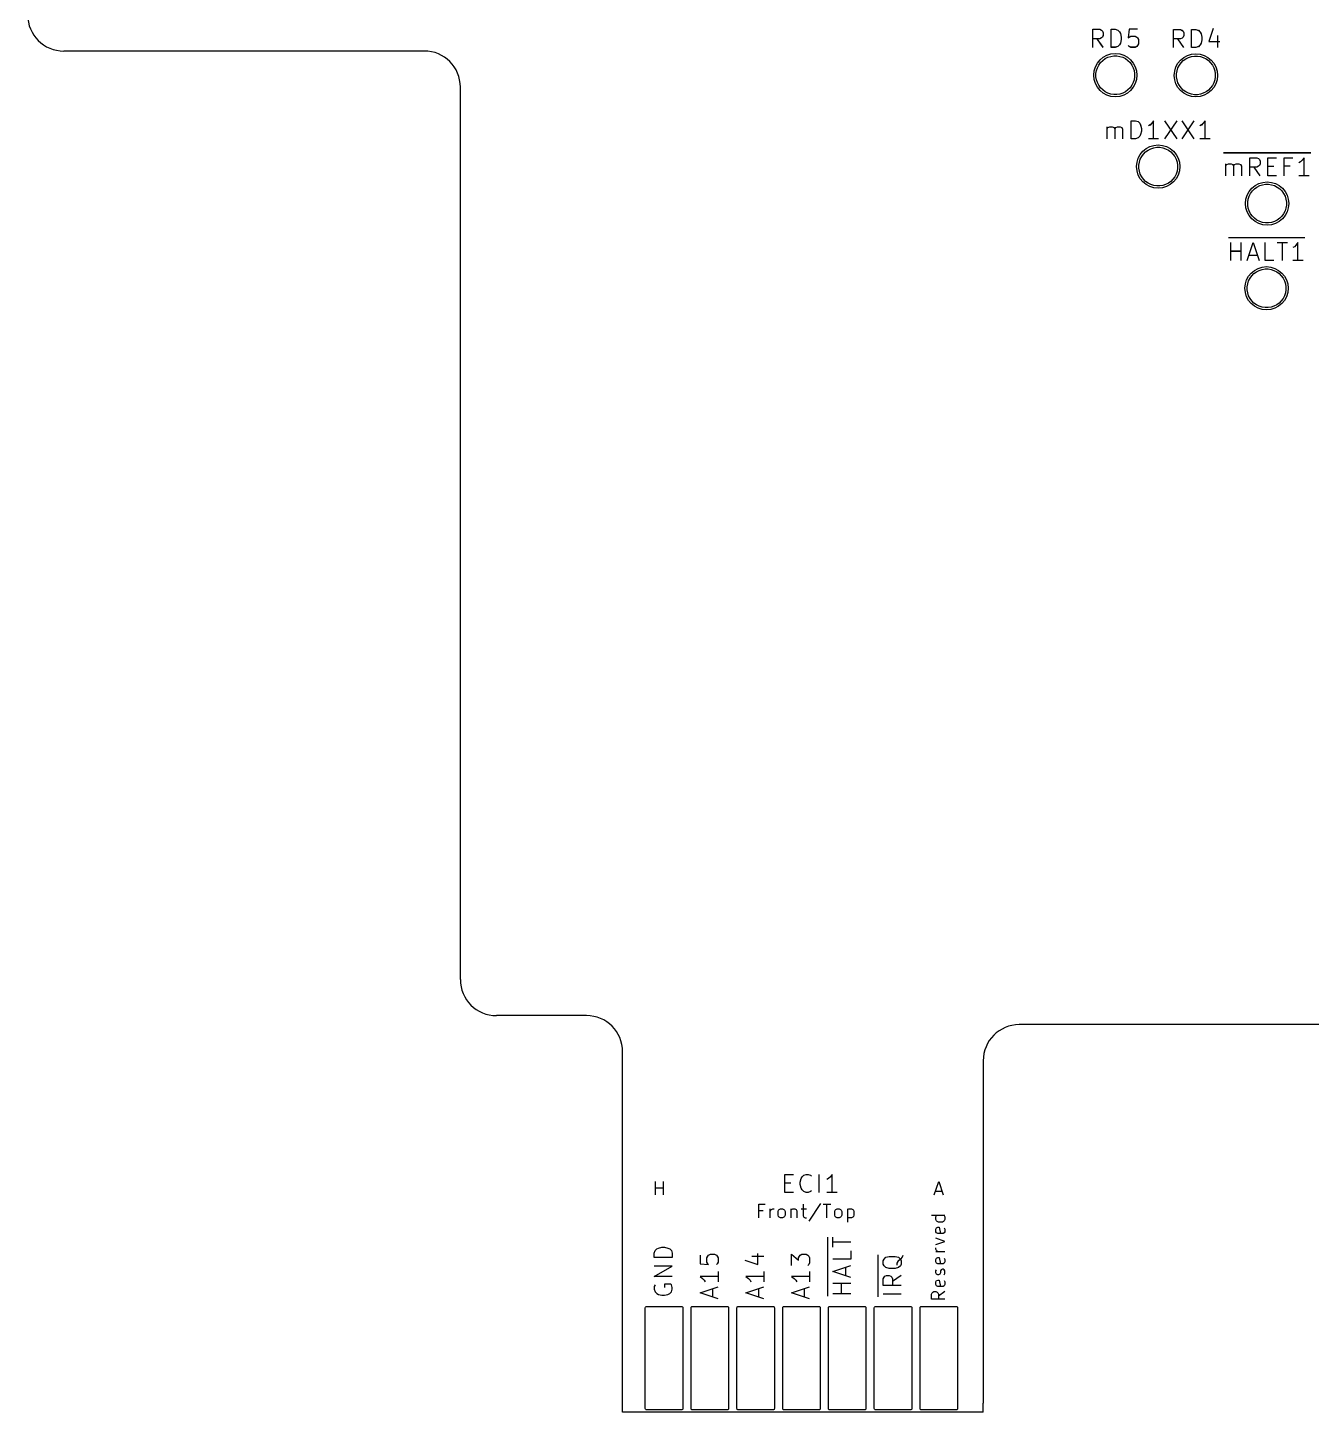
# Model space of a CAD drawing. Header units: millimetres. Extents: x 132 to 276, y -210 to -42.
# Drawn here: x 132.5 to 203.7, y -210 to -133.2 of the extents above; entities that cross this region are included whole.
import ezdxf

# ---------------------------------------------------------------- set-up
doc = ezdxf.new("R2010")
doc.units = ezdxf.units.MM
for name, color, linetype in [('BLACK', 7, 'CONTINUOUS'), ('GRAY3', 9, 'CONTINUOUS'), ('LYELLOW', 51, 'CONTINUOUS'), ('WHITE', 7, 'CONTINUOUS')]:
    doc.layers.add(name, color=color, linetype=linetype)

msp = doc.modelspace()

# ---------------------------------------------------------------- linework, layer by layer
at = {"layer": 'BLACK', "linetype": 'CONTINUOUS'}
for p, q in [((191.913412, -135.278314), (192.012564, -135.141843)), ((192.012564, -135.141843), (192.131843, -135.022564)), ((192.131843, -135.022564), (192.268314, -134.923412)), ((192.268314, -134.923412), (192.418615, -134.84683)), ((192.418615, -134.84683), (192.579046, -134.794702)), ((192.579046, -134.794702), (192.745656, -134.768314)), ((192.745656, -134.768314), (192.914344, -134.768314)), ((192.914344, -134.768314), (193.080954, -134.794702)), ((193.080954, -134.794702), (193.241385, -134.84683)), ((193.241385, -134.84683), (193.391686, -134.923412)), ((193.391686, -134.923412), (193.528157, -135.022564)), ((193.528157, -135.022564), (193.647436, -135.141843)), ((193.647436, -135.141843), (193.746588, -135.278314)), ((196.383412, -135.288314), (196.482564, -135.151843)), ((196.482564, -135.151843), (196.601843, -135.032564)), ((196.601843, -135.032564), (196.738314, -134.933412)), ((196.738314, -134.933412), (196.888615, -134.85683)), ((196.888615, -134.85683), (197.049046, -134.804702)), ((197.049046, -134.804702), (197.215656, -134.778314)), ((197.215656, -134.778314), (197.384344, -134.778314)), ((197.384344, -134.778314), (197.550954, -134.804702)), ((197.550954, -134.804702), (197.711385, -134.85683)), ((197.711385, -134.85683), (197.861686, -134.933412)), ((197.861686, -134.933412), (197.998157, -135.032564)), ((197.998157, -135.032564), (198.117436, -135.151843)), ((198.117436, -135.151843), (198.216588, -135.288314)), ((191.758314, -135.755656), (191.784702, -135.589046)), ((191.758314, -135.924344), (191.758314, -135.755656)), ((191.784702, -136.090954), (191.758314, -135.924344)), ((191.784702, -135.589046), (191.83683, -135.428615)), ((191.83683, -135.428615), (191.913412, -135.278314)), ((193.746588, -135.278314), (193.82317, -135.428615)), ((193.82317, -135.428615), (193.875298, -135.589046)), ((193.875298, -135.589046), (193.901686, -135.755656)), ((193.901686, -135.924344), (193.875298, -136.090954)), ((193.901686, -135.755656), (193.901686, -135.924344)), ((196.228314, -135.765656), (196.254702, -135.599046)), ((196.228314, -135.934344), (196.228314, -135.765656)), ((196.254702, -135.599046), (196.30683, -135.438615)), ((196.30683, -135.438615), (196.383412, -135.288314)), ((198.216588, -135.288314), (198.29317, -135.438615)), ((198.29317, -135.438615), (198.345298, -135.599046)), ((198.345298, -135.599046), (198.371686, -135.765656)), ((198.371686, -135.765656), (198.371686, -135.934344)), ((191.83683, -136.251385), (191.784702, -136.090954)), ((191.913412, -136.401686), (191.83683, -136.251385)), ((192.012564, -136.538157), (191.913412, -136.401686)), ((192.131843, -136.657436), (192.012564, -136.538157)), ((192.268314, -136.756588), (192.131843, -136.657436)), ((193.528157, -136.657436), (193.391686, -136.756588)), ((193.647436, -136.538157), (193.528157, -136.657436)), ((193.746588, -136.401686), (193.647436, -136.538157)), ((193.82317, -136.251385), (193.746588, -136.401686)), ((193.875298, -136.090954), (193.82317, -136.251385)), ((196.254702, -136.100954), (196.228314, -135.934344)), ((196.30683, -136.261385), (196.254702, -136.100954)), ((196.383412, -136.411686), (196.30683, -136.261385)), ((196.482564, -136.548157), (196.383412, -136.411686)), ((196.601843, -136.667436), (196.482564, -136.548157)), ((196.738314, -136.766588), (196.601843, -136.667436)), ((197.998157, -136.667436), (197.861686, -136.766588)), ((198.117436, -136.548157), (197.998157, -136.667436)), ((198.216588, -136.411686), (198.117436, -136.548157)), ((198.29317, -136.261385), (198.216588, -136.411686)), ((198.345298, -136.100954), (198.29317, -136.261385)), ((198.371686, -135.934344), (198.345298, -136.100954)), ((192.418615, -136.83317), (192.268314, -136.756588)), ((192.579046, -136.885298), (192.418615, -136.83317)), ((192.745656, -136.911686), (192.579046, -136.885298)), ((192.914344, -136.911686), (192.745656, -136.911686)), ((193.080954, -136.885298), (192.914344, -136.911686)), ((193.241385, -136.83317), (193.080954, -136.885298)), ((193.391686, -136.756588), (193.241385, -136.83317)), ((196.888615, -136.84317), (196.738314, -136.766588)), ((197.049046, -136.895298), (196.888615, -136.84317)), ((197.215656, -136.921686), (197.049046, -136.895298)), ((197.384344, -136.921686), (197.215656, -136.921686)), ((197.550954, -136.895298), (197.384344, -136.921686)), ((197.711385, -136.84317), (197.550954, -136.895298)), ((197.861686, -136.766588), (197.711385, -136.84317)), ((194.164702, -140.659046), (194.21683, -140.498615)), ((194.21683, -140.498615), (194.293412, -140.348314)), ((194.293412, -140.348314), (194.392564, -140.211843)), ((194.392564, -140.211843), (194.511843, -140.092564)), ((194.511843, -140.092564), (194.648314, -139.993412)), ((194.648314, -139.993412), (194.798615, -139.91683)), ((194.798615, -139.91683), (194.959046, -139.864702)), ((194.959046, -139.864702), (195.125656, -139.838314)), ((195.125656, -139.838314), (195.294344, -139.838314)), ((195.294344, -139.838314), (195.460954, -139.864702)), ((195.460954, -139.864702), (195.621385, -139.91683)), ((195.621385, -139.91683), (195.771686, -139.993412)), ((195.771686, -139.993412), (195.908157, -140.092564)), ((195.908157, -140.092564), (196.027436, -140.211843)), ((196.027436, -140.211843), (196.126588, -140.348314)), ((196.126588, -140.348314), (196.20317, -140.498615)), ((196.20317, -140.498615), (196.255298, -140.659046)), ((194.138314, -140.825656), (194.164702, -140.659046)), ((194.138314, -140.994344), (194.138314, -140.825656)), ((194.164702, -141.160954), (194.138314, -140.994344)), ((194.21683, -141.321385), (194.164702, -141.160954)), ((196.255298, -141.160954), (196.20317, -141.321385)), ((196.255298, -140.659046), (196.281686, -140.825656)), ((196.281686, -140.994344), (196.255298, -141.160954)), ((196.281686, -140.825656), (196.281686, -140.994344)), ((194.293412, -141.471686), (194.21683, -141.321385)), ((194.392564, -141.608157), (194.293412, -141.471686)), ((194.511843, -141.727436), (194.392564, -141.608157)), ((194.648314, -141.826588), (194.511843, -141.727436)), ((194.798615, -141.90317), (194.648314, -141.826588)), ((194.959046, -141.955298), (194.798615, -141.90317)), ((195.125656, -141.981686), (194.959046, -141.955298)), ((195.294344, -141.981686), (195.125656, -141.981686)), ((195.460954, -141.955298), (195.294344, -141.981686)), ((195.621385, -141.90317), (195.460954, -141.955298)), ((195.771686, -141.826588), (195.621385, -141.90317)), ((195.908157, -141.727436), (195.771686, -141.826588)), ((196.027436, -141.608157), (195.908157, -141.727436)), ((196.126588, -141.471686), (196.027436, -141.608157)), ((196.20317, -141.321385), (196.126588, -141.471686)), ((200.551843, -142.142564), (200.688314, -142.043412)), ((200.688314, -142.043412), (200.838615, -141.96683)), ((200.838615, -141.96683), (200.999046, -141.914702)), ((200.999046, -141.914702), (201.165656, -141.888314)), ((201.165656, -141.888314), (201.334344, -141.888314)), ((201.334344, -141.888314), (201.500954, -141.914702)), ((201.500954, -141.914702), (201.661385, -141.96683)), ((201.661385, -141.96683), (201.811686, -142.043412)), ((201.811686, -142.043412), (201.948157, -142.142564)), ((200.178314, -142.875656), (200.204702, -142.709046)), ((200.204702, -142.709046), (200.25683, -142.548615)), ((200.25683, -142.548615), (200.333412, -142.398314)), ((200.333412, -142.398314), (200.432564, -142.261843)), ((200.432564, -142.261843), (200.551843, -142.142564)), ((201.948157, -142.142564), (202.067436, -142.261843)), ((202.067436, -142.261843), (202.166588, -142.398314)), ((202.166588, -142.398314), (202.24317, -142.548615)), ((202.24317, -142.548615), (202.295298, -142.709046)), ((202.295298, -142.709046), (202.321686, -142.875656)), ((200.178314, -143.044344), (200.178314, -142.875656)), ((200.204702, -143.210954), (200.178314, -143.044344)), ((200.25683, -143.371385), (200.204702, -143.210954)), ((200.333412, -143.521686), (200.25683, -143.371385)), ((200.432564, -143.658157), (200.333412, -143.521686)), ((202.166588, -143.521686), (202.067436, -143.658157)), ((202.24317, -143.371385), (202.166588, -143.521686)), ((202.295298, -143.210954), (202.24317, -143.371385)), ((202.321686, -143.044344), (202.295298, -143.210954)), ((202.321686, -142.875656), (202.321686, -143.044344)), ((200.551843, -143.777436), (200.432564, -143.658157)), ((200.688314, -143.876588), (200.551843, -143.777436)), ((200.838615, -143.95317), (200.688314, -143.876588)), ((200.999046, -144.005298), (200.838615, -143.95317)), ((201.165656, -144.031686), (200.999046, -144.005298)), ((201.334344, -144.031686), (201.165656, -144.031686)), ((201.500954, -144.005298), (201.334344, -144.031686)), ((201.661385, -143.95317), (201.500954, -144.005298)), ((201.811686, -143.876588), (201.661385, -143.95317)), ((201.948157, -143.777436), (201.811686, -143.876588)), ((202.067436, -143.658157), (201.948157, -143.777436)), ((200.658314, -146.743412), (200.808615, -146.66683)), ((200.808615, -146.66683), (200.969046, -146.614702)), ((200.969046, -146.614702), (201.135656, -146.588314)), ((201.135656, -146.588314), (201.304344, -146.588314)), ((201.304344, -146.588314), (201.470954, -146.614702)), ((201.470954, -146.614702), (201.631385, -146.66683)), ((201.631385, -146.66683), (201.781686, -146.743412)), ((200.148314, -147.575656), (200.174702, -147.409046)), ((200.174702, -147.409046), (200.22683, -147.248615)), ((200.22683, -147.248615), (200.303412, -147.098314)), ((200.303412, -147.098314), (200.402564, -146.961843)), ((200.402564, -146.961843), (200.521843, -146.842564)), ((200.521843, -146.842564), (200.658314, -146.743412)), ((201.781686, -146.743412), (201.918157, -146.842564)), ((201.918157, -146.842564), (202.037436, -146.961843)), ((202.037436, -146.961843), (202.136588, -147.098314)), ((202.136588, -147.098314), (202.21317, -147.248615)), ((202.21317, -147.248615), (202.265298, -147.409046)), ((202.265298, -147.409046), (202.291686, -147.575656)), ((200.148314, -147.744344), (200.148314, -147.575656)), ((200.174702, -147.910954), (200.148314, -147.744344)), ((200.22683, -148.071385), (200.174702, -147.910954)), ((200.303412, -148.221686), (200.22683, -148.071385)), ((202.21317, -148.071385), (202.136588, -148.221686)), ((202.265298, -147.910954), (202.21317, -148.071385)), ((202.291686, -147.744344), (202.265298, -147.910954)), ((202.291686, -147.575656), (202.291686, -147.744344)), ((200.402564, -148.358157), (200.303412, -148.221686)), ((200.521843, -148.477436), (200.402564, -148.358157)), ((200.658314, -148.576588), (200.521843, -148.477436)), ((200.808615, -148.65317), (200.658314, -148.576588)), ((200.969046, -148.705298), (200.808615, -148.65317)), ((201.135656, -148.731686), (200.969046, -148.705298)), ((201.304344, -148.731686), (201.135656, -148.731686)), ((201.470954, -148.705298), (201.304344, -148.731686)), ((201.631385, -148.65317), (201.470954, -148.705298)), ((201.781686, -148.576588), (201.631385, -148.65317)), ((201.918157, -148.477436), (201.781686, -148.576588)), ((202.037436, -148.358157), (201.918157, -148.477436)), ((202.136588, -148.221686), (202.037436, -148.358157)), ((166.7598, -204.206), (166.765509, -204.177299)), ((166.7598, -209.794), (166.7598, -204.206)), ((166.765509, -204.177299), (166.781767, -204.152967)), ((166.781767, -204.152967), (166.806099, -204.136709)), ((166.806099, -204.136709), (166.8348, -204.131)), ((166.8348, -204.131), (168.7652, -204.131)), ((168.7652, -204.131), (168.793901, -204.136709)), ((168.793901, -204.136709), (168.818233, -204.152967)), ((168.818233, -204.152967), (168.834491, -204.177299)), ((168.834491, -204.177299), (168.8402, -204.206)), ((168.8402, -204.206), (168.8402, -209.794)), ((169.2998, -204.206), (169.305509, -204.177299)), ((169.2998, -209.794), (169.2998, -204.206)), ((169.305509, -204.177299), (169.321767, -204.152967)), ((169.321767, -204.152967), (169.346099, -204.136709)), ((169.346099, -204.136709), (169.3748, -204.131)), ((169.3748, -204.131), (171.3052, -204.131)), ((171.3052, -204.131), (171.333901, -204.136709)), ((171.333901, -204.136709), (171.358233, -204.152967)), ((171.358233, -204.152967), (171.374491, -204.177299)), ((171.374491, -204.177299), (171.3802, -204.206)), ((171.3802, -204.206), (171.3802, -209.794)), ((171.8398, -204.206), (171.845509, -204.177299)), ((171.8398, -209.794), (171.8398, -204.206)), ((171.845509, -204.177299), (171.861767, -204.152967)), ((171.861767, -204.152967), (171.886099, -204.136709)), ((171.886099, -204.136709), (171.9148, -204.131)), ((171.9148, -204.131), (173.8452, -204.131)), ((173.8452, -204.131), (173.873901, -204.136709)), ((173.873901, -204.136709), (173.898233, -204.152967)), ((173.898233, -204.152967), (173.914491, -204.177299)), ((173.914491, -204.177299), (173.9202, -204.206)), ((173.9202, -204.206), (173.9202, -209.794)), ((174.3798, -204.206), (174.385509, -204.177299)), ((174.3798, -209.794), (174.3798, -204.206)), ((174.385509, -204.177299), (174.401767, -204.152967)), ((174.401767, -204.152967), (174.426099, -204.136709)), ((174.426099, -204.136709), (174.4548, -204.131)), ((174.4548, -204.131), (176.3852, -204.131)), ((176.3852, -204.131), (176.413901, -204.136709)), ((176.413901, -204.136709), (176.438233, -204.152967)), ((176.438233, -204.152967), (176.454491, -204.177299)), ((176.454491, -204.177299), (176.4602, -204.206)), ((176.4602, -204.206), (176.4602, -209.794)), ((176.9198, -204.206), (176.925509, -204.177299)), ((176.9198, -209.794), (176.9198, -204.206)), ((176.925509, -204.177299), (176.941767, -204.152967)), ((176.941767, -204.152967), (176.966099, -204.136709)), ((176.966099, -204.136709), (176.9948, -204.131)), ((176.9948, -204.131), (178.9252, -204.131)), ((178.9252, -204.131), (178.953901, -204.136709)), ((178.953901, -204.136709), (178.978233, -204.152967)), ((178.978233, -204.152967), (178.994491, -204.177299)), ((178.994491, -204.177299), (179.0002, -204.206)), ((179.0002, -204.206), (179.0002, -209.794)), ((179.4598, -204.206), (179.465509, -204.177299)), ((179.4598, -209.794), (179.4598, -204.206)), ((179.465509, -204.177299), (179.481767, -204.152967)), ((179.481767, -204.152967), (179.506099, -204.136709)), ((179.506099, -204.136709), (179.5348, -204.131)), ((179.5348, -204.131), (181.4652, -204.131)), ((181.4652, -204.131), (181.493901, -204.136709)), ((181.493901, -204.136709), (181.518233, -204.152967)), ((181.518233, -204.152967), (181.534491, -204.177299)), ((181.534491, -204.177299), (181.5402, -204.206)), ((181.5402, -204.206), (181.5402, -209.794)), ((181.9998, -204.206), (182.005509, -204.177299)), ((181.9998, -209.794), (181.9998, -204.206)), ((182.005509, -204.177299), (182.021767, -204.152967)), ((182.021767, -204.152967), (182.046099, -204.136709)), ((182.046099, -204.136709), (182.0748, -204.131)), ((182.0748, -204.131), (184.0052, -204.131)), ((184.0052, -204.131), (184.033901, -204.136709)), ((184.033901, -204.136709), (184.058233, -204.152967)), ((184.058233, -204.152967), (184.074491, -204.177299)), ((184.074491, -204.177299), (184.0802, -204.206)), ((184.0802, -204.206), (184.0802, -209.794)), ((166.765509, -209.822701), (166.7598, -209.794)), ((166.781767, -209.847033), (166.765509, -209.822701)), ((166.806099, -209.863291), (166.781767, -209.847033)), ((166.8348, -209.869), (166.806099, -209.863291)), ((168.7652, -209.869), (166.8348, -209.869)), ((168.793901, -209.863291), (168.7652, -209.869)), ((168.818233, -209.847033), (168.793901, -209.863291)), ((168.834491, -209.822701), (168.818233, -209.847033)), ((168.8402, -209.794), (168.834491, -209.822701)), ((169.305509, -209.822701), (169.2998, -209.794)), ((169.321767, -209.847033), (169.305509, -209.822701)), ((169.346099, -209.863291), (169.321767, -209.847033)), ((169.3748, -209.869), (169.346099, -209.863291)), ((171.3052, -209.869), (169.3748, -209.869)), ((171.333901, -209.863291), (171.3052, -209.869)), ((171.358233, -209.847033), (171.333901, -209.863291)), ((171.374491, -209.822701), (171.358233, -209.847033)), ((171.3802, -209.794), (171.374491, -209.822701)), ((171.845509, -209.822701), (171.8398, -209.794)), ((171.861767, -209.847033), (171.845509, -209.822701)), ((171.886099, -209.863291), (171.861767, -209.847033)), ((171.9148, -209.869), (171.886099, -209.863291)), ((173.8452, -209.869), (171.9148, -209.869)), ((173.873901, -209.863291), (173.8452, -209.869)), ((173.898233, -209.847033), (173.873901, -209.863291)), ((173.914491, -209.822701), (173.898233, -209.847033)), ((173.9202, -209.794), (173.914491, -209.822701)), ((174.385509, -209.822701), (174.3798, -209.794)), ((174.401767, -209.847033), (174.385509, -209.822701)), ((174.426099, -209.863291), (174.401767, -209.847033)), ((174.4548, -209.869), (174.426099, -209.863291)), ((176.3852, -209.869), (174.4548, -209.869)), ((176.413901, -209.863291), (176.3852, -209.869)), ((176.438233, -209.847033), (176.413901, -209.863291)), ((176.454491, -209.822701), (176.438233, -209.847033)), ((176.4602, -209.794), (176.454491, -209.822701)), ((176.925509, -209.822701), (176.9198, -209.794)), ((176.941767, -209.847033), (176.925509, -209.822701)), ((176.966099, -209.863291), (176.941767, -209.847033)), ((176.9948, -209.869), (176.966099, -209.863291)), ((178.9252, -209.869), (176.9948, -209.869)), ((178.953901, -209.863291), (178.9252, -209.869)), ((178.978233, -209.847033), (178.953901, -209.863291)), ((178.994491, -209.822701), (178.978233, -209.847033)), ((179.0002, -209.794), (178.994491, -209.822701)), ((179.465509, -209.822701), (179.4598, -209.794)), ((179.481767, -209.847033), (179.465509, -209.822701)), ((179.506099, -209.863291), (179.481767, -209.847033)), ((179.5348, -209.869), (179.506099, -209.863291)), ((181.4652, -209.869), (179.5348, -209.869)), ((181.493901, -209.863291), (181.4652, -209.869)), ((181.518233, -209.847033), (181.493901, -209.863291)), ((181.534491, -209.822701), (181.518233, -209.847033)), ((181.5402, -209.794), (181.534491, -209.822701)), ((182.005509, -209.822701), (181.9998, -209.794)), ((182.021767, -209.847033), (182.005509, -209.822701)), ((182.046099, -209.863291), (182.021767, -209.847033)), ((182.0748, -209.869), (182.046099, -209.863291)), ((184.0052, -209.869), (182.0748, -209.869)), ((184.033901, -209.863291), (184.0052, -209.869)), ((184.058233, -209.847033), (184.033901, -209.863291)), ((184.074491, -209.822701), (184.058233, -209.847033)), ((184.0802, -209.794), (184.074491, -209.822701))]:
    msp.add_line(p, q, dxfattribs=at)
at = {"layer": 'GRAY3', "linetype": 'CONTINUOUS'}
for p, q in [((191.591905, -134.294819), (191.591905, -133.294819)), ((191.591905, -133.294819), (191.972857, -133.294819)), ((191.972857, -133.294819), (192.068095, -133.342438)), ((192.068095, -133.342438), (192.115714, -133.390057)), ((192.115714, -133.390057), (192.163333, -133.485295)), ((192.163333, -133.485295), (192.163333, -133.628152)), ((192.591905, -134.294819), (192.591905, -133.294819)), ((192.591905, -133.294819), (192.83, -133.294819)), ((192.83, -133.294819), (192.972857, -133.342438)), ((192.972857, -133.342438), (193.068095, -133.437676)), ((193.068095, -133.437676), (193.115714, -133.532914)), ((193.115714, -133.532914), (193.163333, -133.72339)), ((193.591905, -133.294819), (193.544286, -133.771009)), ((194.068095, -133.294819), (193.591905, -133.294819)), ((196.061905, -134.304819), (196.061905, -133.304819)), ((196.061905, -133.304819), (196.442857, -133.304819)), ((196.442857, -133.304819), (196.538095, -133.352438)), ((196.538095, -133.352438), (196.585714, -133.400057)), ((196.585714, -133.400057), (196.633333, -133.495295)), ((196.633333, -133.495295), (196.633333, -133.638152)), ((197.061905, -134.304819), (197.061905, -133.304819)), ((197.061905, -133.304819), (197.3, -133.304819)), ((197.3, -133.304819), (197.442857, -133.352438)), ((197.442857, -133.352438), (197.538095, -133.447676)), ((197.538095, -133.447676), (197.585714, -133.542914)), ((197.585714, -133.542914), (197.633333, -133.73339)), ((198.252381, -133.2572), (198.014286, -133.971485)), ((191.972857, -133.818628), (191.591905, -133.818628)), ((192.163333, -134.294819), (191.83, -133.818628)), ((192.068095, -133.771009), (191.972857, -133.818628)), ((192.115714, -133.72339), (192.068095, -133.771009)), ((192.163333, -133.628152), (192.115714, -133.72339)), ((192.83, -134.294819), (192.591905, -134.294819)), ((192.972857, -134.2472), (192.83, -134.294819)), ((193.068095, -134.151961), (192.972857, -134.2472)), ((193.115714, -134.056723), (193.068095, -134.151961)), ((193.163333, -133.866247), (193.115714, -134.056723)), ((193.163333, -133.72339), (193.163333, -133.866247)), ((193.544286, -133.771009), (193.591905, -133.72339)), ((193.591905, -134.2472), (193.544286, -134.19958)), ((193.591905, -133.72339), (193.687143, -133.675771)), ((193.687143, -134.294819), (193.591905, -134.2472)), ((193.687143, -133.675771), (193.925238, -133.675771)), ((193.925238, -134.294819), (193.687143, -134.294819)), ((193.925238, -133.675771), (194.020476, -133.72339)), ((194.020476, -134.2472), (193.925238, -134.294819)), ((194.020476, -133.72339), (194.068095, -133.771009)), ((194.068095, -134.19958), (194.020476, -134.2472)), ((194.068095, -133.771009), (194.115714, -133.866247)), ((194.115714, -134.104342), (194.068095, -134.19958)), ((194.115714, -133.866247), (194.115714, -134.104342)), ((196.442857, -133.828628), (196.061905, -133.828628)), ((196.633333, -134.304819), (196.3, -133.828628)), ((196.538095, -133.781009), (196.442857, -133.828628)), ((196.585714, -133.73339), (196.538095, -133.781009)), ((196.633333, -133.638152), (196.585714, -133.73339)), ((197.3, -134.304819), (197.061905, -134.304819)), ((197.442857, -134.2572), (197.3, -134.304819)), ((197.538095, -134.161961), (197.442857, -134.2572)), ((197.585714, -134.066723), (197.538095, -134.161961)), ((197.633333, -133.876247), (197.585714, -134.066723)), ((197.633333, -133.73339), (197.633333, -133.876247)), ((198.014286, -133.971485), (198.633333, -133.971485)), ((198.490476, -133.638152), (198.490476, -134.304819)), ((192.376667, -139.364819), (192.376667, -138.698152)), ((192.376667, -138.79339), (192.424286, -138.745771)), ((192.424286, -138.745771), (192.519524, -138.698152)), ((192.519524, -138.698152), (192.662381, -138.698152)), ((192.662381, -138.698152), (192.757619, -138.745771)), ((192.757619, -138.745771), (192.805238, -138.841009)), ((192.805238, -138.841009), (192.852857, -138.745771)), ((192.805238, -138.841009), (192.805238, -139.364819)), ((192.852857, -138.745771), (192.948095, -138.698152)), ((192.948095, -138.698152), (193.090952, -138.698152)), ((193.090952, -138.698152), (193.186191, -138.745771)), ((193.186191, -138.745771), (193.23381, -138.841009)), ((193.23381, -138.841009), (193.23381, -139.364819)), ((193.71, -139.364819), (193.71, -138.364819)), ((193.71, -138.364819), (193.948095, -138.364819)), ((193.948095, -138.364819), (194.090952, -138.412438)), ((194.090952, -138.412438), (194.18619, -138.507676)), ((194.18619, -138.507676), (194.233809, -138.602914)), ((194.233809, -138.602914), (194.281428, -138.79339)), ((194.281428, -138.936247), (194.233809, -139.126723)), ((194.281428, -138.79339), (194.281428, -138.936247)), ((194.757619, -138.602914), (194.662381, -138.650533)), ((194.852857, -138.507676), (194.757619, -138.602914)), ((194.948095, -138.364819), (194.852857, -138.507676)), ((194.948095, -139.364819), (194.948095, -138.364819)), ((195.567143, -138.364819), (196.233809, -139.364819)), ((196.233809, -138.364819), (195.567143, -139.364819)), ((196.519524, -138.364819), (197.18619, -139.364819)), ((197.18619, -138.364819), (196.519524, -139.364819)), ((197.614762, -138.602914), (197.519524, -138.650533)), ((197.71, -138.507676), (197.614762, -138.602914)), ((197.805238, -138.364819), (197.71, -138.507676)), ((197.805238, -139.364819), (197.805238, -138.364819)), ((193.948095, -139.364819), (193.71, -139.364819)), ((194.090952, -139.3172), (193.948095, -139.364819)), ((194.18619, -139.221961), (194.090952, -139.3172)), ((194.233809, -139.126723), (194.18619, -139.221961)), ((195.233809, -139.364819), (194.662381, -139.364819)), ((198.090952, -139.364819), (197.519524, -139.364819)), ((198.826191, -140.1372), (203.67381, -140.1372)), ((200.297619, -141.414819), (200.297619, -140.414819)), ((200.297619, -140.414819), (200.678571, -140.414819)), ((200.678571, -140.414819), (200.773809, -140.462438)), ((200.773809, -140.462438), (200.821428, -140.510057)), ((200.821428, -140.510057), (200.869047, -140.605295)), ((201.297619, -141.414819), (201.297619, -140.414819)), ((201.297619, -140.414819), (201.773809, -140.414819)), ((202.202381, -141.414819), (202.202381, -140.414819)), ((202.202381, -140.414819), (202.678571, -140.414819)), ((203.297619, -140.414819), (203.202381, -140.557676)), ((203.297619, -141.414819), (203.297619, -140.414819)), ((198.964286, -141.414819), (198.964286, -140.748152)), ((198.964286, -140.84339), (199.011905, -140.795771)), ((199.011905, -140.795771), (199.107143, -140.748152)), ((199.107143, -140.748152), (199.25, -140.748152)), ((199.25, -140.748152), (199.345238, -140.795771)), ((199.345238, -140.795771), (199.392857, -140.891009)), ((199.392857, -140.891009), (199.440476, -140.795771)), ((199.392857, -140.891009), (199.392857, -141.414819)), ((199.440476, -140.795771), (199.535714, -140.748152)), ((199.535714, -140.748152), (199.678571, -140.748152)), ((199.678571, -140.748152), (199.77381, -140.795771)), ((199.77381, -140.795771), (199.821429, -140.891009)), ((199.821429, -140.891009), (199.821429, -141.414819)), ((200.678571, -140.938628), (200.297619, -140.938628)), ((200.869047, -141.414819), (200.535714, -140.938628)), ((200.773809, -140.891009), (200.678571, -140.938628)), ((200.821428, -140.84339), (200.773809, -140.891009)), ((200.869047, -140.748152), (200.821428, -140.84339)), ((200.869047, -140.605295), (200.869047, -140.748152)), ((201.297619, -140.891009), (201.630952, -140.891009)), ((202.535714, -140.891009), (202.202381, -140.891009)), ((203.107143, -140.652914), (203.011905, -140.700533)), ((203.202381, -140.557676), (203.107143, -140.652914)), ((201.773809, -141.414819), (201.297619, -141.414819)), ((203.583333, -141.414819), (203.011905, -141.414819)), ((199.105714, -144.8372), (203.334286, -144.8372)), ((199.243809, -146.114819), (199.243809, -145.114819)), ((199.815237, -146.114819), (199.815237, -145.114819)), ((200.148571, -146.114819), (200.481904, -145.114819)), ((200.481904, -145.114819), (200.815237, -146.114819)), ((201.148571, -146.114819), (201.148571, -145.114819)), ((201.815238, -145.114819), (202.386666, -145.114819)), ((202.100952, -146.114819), (202.100952, -145.114819)), ((202.958095, -145.114819), (202.862857, -145.257676)), ((202.958095, -146.114819), (202.958095, -145.114819)), ((199.243809, -145.591009), (199.815237, -145.591009)), ((200.243809, -145.829104), (200.719999, -145.829104)), ((202.767619, -145.352914), (202.672381, -145.400533)), ((202.862857, -145.257676), (202.767619, -145.352914)), ((201.624761, -146.114819), (201.148571, -146.114819)), ((203.243809, -146.114819), (202.672381, -146.114819))]:
    msp.add_line(p, q, dxfattribs=at)
at = {"layer": 'LYELLOW', "linetype": 'CONTINUOUS'}
for p, q in [((191.591905, -134.296819), (191.591905, -133.296819)), ((191.591905, -133.296819), (191.972857, -133.296819)), ((191.972857, -133.296819), (192.068095, -133.344438)), ((192.068095, -133.344438), (192.115714, -133.392057)), ((192.115714, -133.392057), (192.163333, -133.487295)), ((192.163333, -133.487295), (192.163333, -133.630152)), ((192.591905, -134.296819), (192.591905, -133.296819)), ((192.591905, -133.296819), (192.83, -133.296819)), ((192.83, -133.296819), (192.972857, -133.344438)), ((192.972857, -133.344438), (193.068095, -133.439676)), ((193.068095, -133.439676), (193.115714, -133.534914)), ((193.115714, -133.534914), (193.163333, -133.72539)), ((193.591905, -133.296819), (193.544286, -133.773009)), ((194.068095, -133.296819), (193.591905, -133.296819)), ((196.061905, -134.306819), (196.061905, -133.306819)), ((196.061905, -133.306819), (196.442857, -133.306819)), ((196.442857, -133.306819), (196.538095, -133.354438)), ((196.538095, -133.354438), (196.585714, -133.402057)), ((196.585714, -133.402057), (196.633333, -133.497295)), ((196.633333, -133.497295), (196.633333, -133.640152)), ((197.061905, -134.306819), (197.061905, -133.306819)), ((197.061905, -133.306819), (197.3, -133.306819)), ((197.3, -133.306819), (197.442857, -133.354438)), ((197.442857, -133.354438), (197.538095, -133.449676)), ((197.538095, -133.449676), (197.585714, -133.544914)), ((197.585714, -133.544914), (197.633333, -133.73539)), ((198.252381, -133.2592), (198.014286, -133.973485)), ((191.972857, -133.820628), (191.591905, -133.820628)), ((192.163333, -134.296819), (191.83, -133.820628)), ((192.068095, -133.773009), (191.972857, -133.820628)), ((192.115714, -133.72539), (192.068095, -133.773009)), ((192.163333, -133.630152), (192.115714, -133.72539)), ((192.83, -134.296819), (192.591905, -134.296819)), ((192.972857, -134.2492), (192.83, -134.296819)), ((193.068095, -134.153961), (192.972857, -134.2492)), ((193.115714, -134.058723), (193.068095, -134.153961)), ((193.163333, -133.868247), (193.115714, -134.058723)), ((193.163333, -133.72539), (193.163333, -133.868247)), ((193.544286, -133.773009), (193.591905, -133.72539)), ((193.591905, -134.2492), (193.544286, -134.20158)), ((193.591905, -133.72539), (193.687143, -133.677771)), ((193.687143, -134.296819), (193.591905, -134.2492)), ((193.687143, -133.677771), (193.925238, -133.677771)), ((193.925238, -134.296819), (193.687143, -134.296819)), ((193.925238, -133.677771), (194.020476, -133.72539)), ((194.020476, -134.2492), (193.925238, -134.296819)), ((194.020476, -133.72539), (194.068095, -133.773009)), ((194.068095, -134.20158), (194.020476, -134.2492)), ((194.068095, -133.773009), (194.115714, -133.868247)), ((194.115714, -134.106342), (194.068095, -134.20158)), ((194.115714, -133.868247), (194.115714, -134.106342)), ((196.442857, -133.830628), (196.061905, -133.830628)), ((196.633333, -134.306819), (196.3, -133.830628)), ((196.538095, -133.783009), (196.442857, -133.830628)), ((196.585714, -133.73539), (196.538095, -133.783009)), ((196.633333, -133.640152), (196.585714, -133.73539)), ((197.3, -134.306819), (197.061905, -134.306819)), ((197.442857, -134.2592), (197.3, -134.306819)), ((197.538095, -134.163961), (197.442857, -134.2592)), ((197.585714, -134.068723), (197.538095, -134.163961)), ((197.633333, -133.878247), (197.585714, -134.068723)), ((197.633333, -133.73539), (197.633333, -133.878247)), ((198.014286, -133.973485), (198.633333, -133.973485)), ((198.490476, -133.640152), (198.490476, -134.306819)), ((192.376667, -139.366819), (192.376667, -138.700152)), ((192.376667, -138.79539), (192.424286, -138.747771)), ((192.424286, -138.747771), (192.519524, -138.700152)), ((192.519524, -138.700152), (192.662381, -138.700152)), ((192.662381, -138.700152), (192.757619, -138.747771)), ((192.757619, -138.747771), (192.805238, -138.843009)), ((192.805238, -138.843009), (192.852857, -138.747771)), ((192.805238, -138.843009), (192.805238, -139.366819)), ((192.852857, -138.747771), (192.948095, -138.700152)), ((192.948095, -138.700152), (193.090952, -138.700152)), ((193.090952, -138.700152), (193.186191, -138.747771)), ((193.186191, -138.747771), (193.23381, -138.843009)), ((193.23381, -138.843009), (193.23381, -139.366819)), ((193.71, -139.366819), (193.71, -138.366819)), ((193.71, -138.366819), (193.948095, -138.366819)), ((193.948095, -138.366819), (194.090952, -138.414438)), ((194.090952, -138.414438), (194.18619, -138.509676)), ((194.18619, -138.509676), (194.233809, -138.604914)), ((194.233809, -138.604914), (194.281428, -138.79539)), ((194.281428, -138.938247), (194.233809, -139.128723)), ((194.281428, -138.79539), (194.281428, -138.938247)), ((194.757619, -138.604914), (194.662381, -138.652533)), ((194.852857, -138.509676), (194.757619, -138.604914)), ((194.948095, -138.366819), (194.852857, -138.509676)), ((194.948095, -139.366819), (194.948095, -138.366819)), ((195.567143, -138.366819), (196.233809, -139.366819)), ((196.233809, -138.366819), (195.567143, -139.366819)), ((196.519524, -138.366819), (197.18619, -139.366819)), ((197.18619, -138.366819), (196.519524, -139.366819)), ((197.614762, -138.604914), (197.519524, -138.652533)), ((197.71, -138.509676), (197.614762, -138.604914)), ((197.805238, -138.366819), (197.71, -138.509676)), ((197.805238, -139.366819), (197.805238, -138.366819)), ((193.948095, -139.366819), (193.71, -139.366819)), ((194.090952, -139.3192), (193.948095, -139.366819)), ((194.18619, -139.223961), (194.090952, -139.3192)), ((194.233809, -139.128723), (194.18619, -139.223961)), ((195.233809, -139.366819), (194.662381, -139.366819)), ((198.090952, -139.366819), (197.519524, -139.366819)), ((198.826191, -140.1392), (203.67381, -140.1392)), ((200.297619, -141.416819), (200.297619, -140.416819)), ((200.297619, -140.416819), (200.678571, -140.416819)), ((200.678571, -140.416819), (200.773809, -140.464438)), ((200.773809, -140.464438), (200.821428, -140.512057)), ((200.821428, -140.512057), (200.869047, -140.607295)), ((201.297619, -141.416819), (201.297619, -140.416819)), ((201.297619, -140.416819), (201.773809, -140.416819)), ((202.202381, -141.416819), (202.202381, -140.416819)), ((202.202381, -140.416819), (202.678571, -140.416819)), ((203.297619, -140.416819), (203.202381, -140.559676)), ((203.297619, -141.416819), (203.297619, -140.416819)), ((198.964286, -141.416819), (198.964286, -140.750152)), ((198.964286, -140.84539), (199.011905, -140.797771)), ((199.011905, -140.797771), (199.107143, -140.750152)), ((199.107143, -140.750152), (199.25, -140.750152)), ((199.25, -140.750152), (199.345238, -140.797771)), ((199.345238, -140.797771), (199.392857, -140.893009)), ((199.392857, -140.893009), (199.440476, -140.797771)), ((199.392857, -140.893009), (199.392857, -141.416819)), ((199.440476, -140.797771), (199.535714, -140.750152)), ((199.535714, -140.750152), (199.678571, -140.750152)), ((199.678571, -140.750152), (199.77381, -140.797771)), ((199.77381, -140.797771), (199.821429, -140.893009)), ((199.821429, -140.893009), (199.821429, -141.416819)), ((200.678571, -140.940628), (200.297619, -140.940628)), ((200.869047, -141.416819), (200.535714, -140.940628)), ((200.773809, -140.893009), (200.678571, -140.940628)), ((200.821428, -140.84539), (200.773809, -140.893009)), ((200.869047, -140.750152), (200.821428, -140.84539)), ((200.869047, -140.607295), (200.869047, -140.750152)), ((201.297619, -140.893009), (201.630952, -140.893009)), ((202.535714, -140.893009), (202.202381, -140.893009)), ((203.107143, -140.654914), (203.011905, -140.702533)), ((203.202381, -140.559676), (203.107143, -140.654914)), ((201.773809, -141.416819), (201.297619, -141.416819)), ((203.583333, -141.416819), (203.011905, -141.416819)), ((199.105714, -144.8392), (203.334286, -144.8392)), ((199.243809, -146.116819), (199.243809, -145.116819)), ((199.815237, -146.116819), (199.815237, -145.116819)), ((200.148571, -146.116819), (200.481904, -145.116819)), ((200.481904, -145.116819), (200.815237, -146.116819)), ((201.148571, -146.116819), (201.148571, -145.116819)), ((201.815238, -145.116819), (202.386666, -145.116819)), ((202.100952, -146.116819), (202.100952, -145.116819)), ((202.958095, -145.116819), (202.862857, -145.259676)), ((202.958095, -146.116819), (202.958095, -145.116819)), ((199.243809, -145.593009), (199.815237, -145.593009)), ((200.243809, -145.831104), (200.719999, -145.831104)), ((202.767619, -145.354914), (202.672381, -145.402533)), ((202.862857, -145.259676), (202.767619, -145.354914)), ((201.624761, -146.116819), (201.148571, -146.116819)), ((203.243809, -146.116819), (202.672381, -146.116819)), ((167.331714, -197.941164), (167.331714, -197.191164)), ((167.760285, -197.941164), (167.760285, -197.191164)), ((174.499429, -197.802819), (174.499429, -196.802819)), ((174.499429, -196.802819), (174.975619, -196.802819)), ((174.499429, -197.279009), (174.832762, -197.279009)), ((175.356572, -197.23139), (175.404191, -197.040914)), ((175.356572, -197.374247), (175.356572, -197.23139)), ((175.404191, -197.040914), (175.45181, -196.945676)), ((175.45181, -196.945676), (175.547048, -196.850438)), ((175.547048, -196.850438), (175.689905, -196.802819)), ((175.689905, -196.802819), (175.785143, -196.802819)), ((175.785143, -196.802819), (175.928, -196.850438)), ((175.928, -196.850438), (175.975619, -196.898057)), ((176.404191, -197.802819), (176.404191, -196.802819)), ((176.928, -197.040914), (176.832762, -197.088533)), ((177.023238, -196.945676), (176.928, -197.040914)), ((177.118476, -196.802819), (177.023238, -196.945676)), ((177.118476, -197.802819), (177.118476, -196.802819)), ((182.79, -197.941164), (183.04, -197.191164)), ((183.04, -197.191164), (183.29, -197.941164)), ((167.331714, -197.548307), (167.760285, -197.548307)), ((174.975619, -197.802819), (174.499429, -197.802819)), ((175.404191, -197.564723), (175.356572, -197.374247)), ((175.45181, -197.659961), (175.404191, -197.564723)), ((175.547048, -197.7552), (175.45181, -197.659961)), ((175.689905, -197.802819), (175.547048, -197.7552)), ((175.785143, -197.802819), (175.689905, -197.802819)), ((175.928, -197.7552), (175.785143, -197.802819)), ((175.975619, -197.70758), (175.928, -197.7552)), ((177.40419, -197.802819), (176.832762, -197.802819)), ((182.861429, -197.726878), (183.218572, -197.726878)), ((173.049001, -199.211164), (173.049001, -198.461164)), ((173.049001, -198.461164), (173.406144, -198.461164)), ((173.299001, -198.818307), (173.049001, -198.818307)), ((173.691858, -199.211164), (173.691858, -198.711164)), ((173.691858, -198.854021), (173.727572, -198.782592)), ((173.727572, -198.782592), (173.763287, -198.746878)), ((173.763287, -198.746878), (173.834715, -198.711164)), ((173.834715, -198.711164), (173.906144, -198.711164)), ((174.12043, -198.854021), (174.156144, -198.782592)), ((174.12043, -199.068307), (174.12043, -198.854021)), ((174.156144, -198.782592), (174.191858, -198.746878)), ((174.191858, -198.746878), (174.263287, -198.711164)), ((174.263287, -198.711164), (174.37043, -198.711164)), ((174.37043, -198.711164), (174.441858, -198.746878)), ((174.441858, -198.746878), (174.477573, -198.782592)), ((174.477573, -198.782592), (174.513287, -198.854021)), ((174.513287, -198.854021), (174.513287, -199.068307)), ((174.834715, -198.711164), (174.834715, -199.211164)), ((174.834715, -198.782592), (174.870429, -198.746878)), ((174.870429, -198.746878), (174.941858, -198.711164)), ((174.941858, -198.711164), (175.049001, -198.711164)), ((175.049001, -198.711164), (175.120429, -198.746878)), ((175.120429, -198.746878), (175.156144, -198.818307)), ((175.156144, -198.818307), (175.156144, -199.211164)), ((175.406143, -198.711164), (175.691857, -198.711164)), ((175.513286, -198.461164), (175.513286, -199.104021)), ((176.477571, -198.42545), (175.834714, -199.389735)), ((176.620428, -198.461164), (177.049, -198.461164)), ((176.834714, -199.211164), (176.834714, -198.461164)), ((177.263286, -198.854021), (177.299, -198.782592)), ((177.263286, -199.068307), (177.263286, -198.854021)), ((177.299, -198.782592), (177.334714, -198.746878)), ((177.334714, -198.746878), (177.406143, -198.711164)), ((177.406143, -198.711164), (177.513286, -198.711164)), ((177.513286, -198.711164), (177.584714, -198.746878)), ((177.584714, -198.746878), (177.620429, -198.782592)), ((177.620429, -198.782592), (177.656143, -198.854021)), ((177.656143, -198.854021), (177.656143, -199.068307)), ((177.977571, -198.711164), (177.977571, -199.461164)), ((177.977571, -198.746878), (178.049, -198.711164)), ((178.049, -198.711164), (178.191857, -198.711164)), ((178.191857, -198.711164), (178.263285, -198.746878)), ((178.263285, -198.746878), (178.299, -198.782592)), ((178.299, -198.782592), (178.334714, -198.854021)), ((178.334714, -198.854021), (178.334714, -199.068307)), ((174.156144, -199.139735), (174.12043, -199.068307)), ((174.191858, -199.17545), (174.156144, -199.139735)), ((174.263287, -199.211164), (174.191858, -199.17545)), ((174.37043, -199.211164), (174.263287, -199.211164)), ((174.441858, -199.17545), (174.37043, -199.211164)), ((174.477573, -199.139735), (174.441858, -199.17545)), ((174.513287, -199.068307), (174.477573, -199.139735)), ((175.513286, -199.104021), (175.549, -199.17545)), ((175.549, -199.17545), (175.620429, -199.211164)), ((175.620429, -199.211164), (175.691857, -199.211164)), ((177.299, -199.139735), (177.263286, -199.068307)), ((177.334714, -199.17545), (177.299, -199.139735)), ((177.406143, -199.211164), (177.334714, -199.17545)), ((177.513286, -199.211164), (177.406143, -199.211164)), ((177.584714, -199.17545), (177.513286, -199.211164)), ((177.620429, -199.139735), (177.584714, -199.17545)), ((177.656143, -199.068307), (177.620429, -199.139735)), ((178.049, -199.211164), (177.977571, -199.17545)), ((178.191857, -199.211164), (178.049, -199.211164)), ((178.263285, -199.17545), (178.191857, -199.211164)), ((178.299, -199.139735), (178.263285, -199.17545)), ((178.334714, -199.068307), (178.299, -199.139735)), ((183.379164, -199.090571), (182.629164, -199.090571)), ((182.879164, -199.161999), (182.914878, -199.090571)), ((182.879164, -199.304856), (182.879164, -199.161999)), ((182.914878, -199.376285), (182.879164, -199.304856)), ((182.950592, -199.411999), (182.914878, -199.376285)), ((183.022021, -199.447713), (182.950592, -199.411999)), ((183.236307, -199.447713), (183.022021, -199.447713)), ((183.307735, -199.411999), (183.236307, -199.447713)), ((183.34345, -199.376285), (183.307735, -199.411999)), ((183.34345, -199.090571), (183.379164, -199.161999)), ((183.379164, -199.304856), (183.34345, -199.376285)), ((183.379164, -199.161999), (183.379164, -199.304856)), ((176.8832, -203.558095), (176.8832, -200.281904)), ((177.160819, -200.84857), (177.160819, -200.277142)), ((182.879164, -199.84057), (182.914878, -199.769142)), ((182.879164, -199.983428), (182.879164, -199.84057)), ((182.914878, -200.054856), (182.879164, -199.983428)), ((183.379164, -200.519142), (182.879164, -200.340571)), ((182.914878, -199.769142), (182.986307, -199.733428)), ((182.986307, -200.09057), (182.914878, -200.054856)), ((182.986307, -199.733428), (183.057735, -199.733428)), ((183.272021, -200.09057), (182.986307, -200.09057)), ((183.057735, -199.733428), (183.129164, -200.09057)), ((183.34345, -200.054856), (183.272021, -200.09057)), ((183.34345, -199.769142), (183.379164, -199.84057)), ((183.379164, -199.983428), (183.34345, -200.054856)), ((183.379164, -199.84057), (183.379164, -199.983428)), ((167.254819, -201.173999), (167.302438, -201.031142)), ((167.254819, -201.412094), (167.254819, -201.173999)), ((167.302438, -201.031142), (167.397676, -200.935904)), ((167.397676, -200.935904), (167.492914, -200.888285)), ((167.492914, -200.888285), (167.68339, -200.840666)), ((167.68339, -200.840666), (167.826247, -200.840666)), ((167.826247, -200.840666), (168.016723, -200.888285)), ((168.016723, -200.888285), (168.111961, -200.935904)), ((168.111961, -200.935904), (168.2072, -201.031142)), ((168.2072, -201.031142), (168.254819, -201.173999)), ((168.254819, -201.173999), (168.254819, -201.412094)), ((173.001485, -201.808951), (173.001485, -201.189904)), ((178.160819, -200.562856), (177.160819, -200.562856)), ((178.160819, -201.039047), (178.160819, -201.515237)), ((182.879164, -200.697714), (183.379164, -200.519142)), ((182.879164, -200.947714), (182.879164, -200.876285)), ((182.914878, -201.019143), (182.879164, -200.947714)), ((183.379164, -201.090571), (182.879164, -201.090571)), ((182.950592, -201.054857), (182.914878, -201.019143)), ((183.022021, -201.090571), (182.950592, -201.054857)), ((168.254819, -201.412094), (167.254819, -201.412094)), ((167.254819, -202.459713), (168.254819, -201.888285)), ((168.254819, -201.888285), (167.254819, -201.888285)), ((169.794819, -201.285142), (169.794819, -201.761332)), ((169.794819, -201.761332), (170.271009, -201.808951)), ((170.175771, -201.427999), (170.22339, -201.332761)), ((170.175771, -201.666094), (170.175771, -201.427999)), ((170.22339, -201.761332), (170.175771, -201.666094)), ((170.22339, -201.332761), (170.271009, -201.285142)), ((170.271009, -201.808951), (170.22339, -201.761332)), ((170.271009, -201.285142), (170.366247, -201.237523)), ((170.366247, -201.237523), (170.604342, -201.237523)), ((170.604342, -201.237523), (170.69958, -201.285142)), ((170.69958, -201.285142), (170.7472, -201.332761)), ((170.7472, -201.761332), (170.69958, -201.808951)), ((170.7472, -201.332761), (170.794819, -201.427999)), ((170.794819, -201.666094), (170.7472, -201.761332)), ((170.794819, -201.427999), (170.794819, -201.666094)), ((172.2872, -201.570856), (173.001485, -201.808951)), ((172.668152, -201.332761), (173.334819, -201.332761)), ((174.874819, -201.85657), (174.874819, -201.237523)), ((174.874819, -201.237523), (175.255771, -201.570856)), ((175.255771, -201.427999), (175.30339, -201.332761)), ((175.255771, -201.570856), (175.255771, -201.427999)), ((175.30339, -201.332761), (175.351009, -201.285142)), ((175.351009, -201.285142), (175.446247, -201.237523)), ((175.446247, -201.237523), (175.684342, -201.237523)), ((175.684342, -201.237523), (175.77958, -201.285142)), ((175.77958, -201.285142), (175.8272, -201.332761)), ((175.8272, -201.808951), (175.77958, -201.85657)), ((175.8272, -201.332761), (175.874819, -201.427999)), ((175.874819, -201.713713), (175.8272, -201.808951)), ((175.874819, -201.427999), (175.874819, -201.713713)), ((178.160819, -201.515237), (177.160819, -201.515237)), ((177.160819, -202.181904), (178.160819, -201.848571)), ((177.875104, -202.419999), (177.875104, -201.943809)), ((179.6772, -203.589904), (179.6772, -201.266095)), ((179.954819, -201.594666), (180.002438, -201.499428)), ((179.954819, -201.785142), (179.954819, -201.594666)), ((180.002438, -201.88038), (179.954819, -201.785142)), ((180.002438, -201.499428), (180.097676, -201.40419)), ((180.097676, -201.975618), (180.002438, -201.88038)), ((180.097676, -201.40419), (180.288152, -201.356571)), ((180.288152, -201.356571), (180.621485, -201.356571)), ((180.621485, -201.356571), (180.811961, -201.40419)), ((180.764342, -201.642285), (180.716723, -201.737523)), ((180.716723, -201.737523), (180.716723, -201.832761)), ((180.9072, -201.499428), (180.764342, -201.642285)), ((180.811961, -201.40419), (180.9072, -201.499428)), ((180.9072, -201.88038), (180.811961, -201.975618)), ((181.002438, -201.40419), (180.9072, -201.499428)), ((180.9072, -201.499428), (180.954819, -201.594666)), ((180.954819, -201.785142), (180.9072, -201.88038)), ((180.954819, -201.594666), (180.954819, -201.785142)), ((181.050057, -201.308952), (181.002438, -201.40419)), ((182.879164, -201.519142), (182.914878, -201.447714)), ((182.879164, -201.662), (182.879164, -201.519142)), ((182.914878, -201.733428), (182.879164, -201.662)), ((182.914878, -201.447714), (182.986307, -201.412)), ((182.986307, -201.769142), (182.914878, -201.733428)), ((182.986307, -201.412), (183.057735, -201.412)), ((183.272021, -201.769142), (182.986307, -201.769142)), ((183.057735, -201.412), (183.129164, -201.769142)), ((183.34345, -201.733428), (183.272021, -201.769142)), ((183.34345, -201.447714), (183.379164, -201.519142)), ((183.379164, -201.662), (183.34345, -201.733428)), ((183.379164, -201.519142), (183.379164, -201.662)), ((168.254819, -202.459713), (167.254819, -202.459713)), ((170.794819, -202.475618), (169.794819, -202.475618)), ((169.794819, -202.475618), (169.937676, -202.570856)), ((169.937676, -202.570856), (170.032914, -202.666094)), ((170.032914, -202.666094), (170.080533, -202.761332)), ((170.794819, -202.189904), (170.794819, -202.761332)), ((173.334819, -202.475618), (172.334819, -202.475618)), ((172.334819, -202.475618), (172.477676, -202.570856)), ((172.477676, -202.570856), (172.572914, -202.666094)), ((172.572914, -202.666094), (172.620533, -202.761332)), ((173.334819, -202.189904), (173.334819, -202.761332)), ((175.874819, -202.475618), (174.874819, -202.475618)), ((174.874819, -202.475618), (175.017676, -202.570856)), ((175.017676, -202.570856), (175.112914, -202.666094)), ((175.112914, -202.666094), (175.160533, -202.761332)), ((175.874819, -202.189904), (175.874819, -202.761332)), ((178.160819, -202.515237), (177.160819, -202.181904)), ((179.954819, -202.594666), (180.002438, -202.499428)), ((179.954819, -202.975618), (179.954819, -202.594666)), ((180.002438, -202.499428), (180.050057, -202.451809)), ((180.050057, -202.451809), (180.145295, -202.40419)), ((180.288152, -202.023237), (180.097676, -201.975618)), ((180.145295, -202.40419), (180.288152, -202.40419)), ((180.621485, -202.023237), (180.288152, -202.023237)), ((180.288152, -202.40419), (180.38339, -202.451809)), ((180.38339, -202.451809), (180.431009, -202.499428)), ((180.431009, -202.499428), (180.478628, -202.594666)), ((180.954819, -202.40419), (180.478628, -202.737523)), ((180.478628, -202.594666), (180.478628, -202.975618)), ((180.811961, -201.975618), (180.621485, -202.023237)), ((182.879164, -202.162), (182.914878, -202.090571)), ((182.879164, -202.269143), (182.879164, -202.162)), ((182.914878, -202.340571), (182.879164, -202.269143)), ((182.879164, -202.769142), (182.914878, -202.697714)), ((182.986307, -202.376285), (182.914878, -202.340571)), ((182.914878, -202.697714), (182.986307, -202.662)), ((183.022021, -202.376285), (182.986307, -202.376285)), ((182.986307, -202.662), (183.057735, -202.662)), ((183.09345, -202.340571), (183.022021, -202.376285)), ((183.057735, -202.662), (183.129164, -203.019142)), ((183.129164, -202.269143), (183.09345, -202.340571)), ((183.164878, -202.090571), (183.129164, -202.162)), ((183.129164, -202.162), (183.129164, -202.269143)), ((183.236307, -202.054857), (183.164878, -202.090571)), ((183.272021, -202.054857), (183.236307, -202.054857)), ((183.34345, -202.090571), (183.272021, -202.054857)), ((183.379164, -202.162), (183.34345, -202.090571)), ((183.34345, -202.376285), (183.379164, -202.304857)), ((183.34345, -202.697714), (183.379164, -202.769142)), ((183.379164, -202.304857), (183.379164, -202.162)), ((167.302438, -202.935904), (167.254819, -203.031142)), ((167.254819, -203.031142), (167.254819, -203.173999)), ((167.254819, -203.173999), (167.302438, -203.316856)), ((167.302438, -203.316856), (167.397676, -203.412094)), ((167.397676, -203.412094), (167.492914, -203.459713)), ((167.492914, -203.459713), (167.68339, -203.507332)), ((168.15958, -202.888285), (167.826247, -202.888285)), ((167.826247, -202.888285), (167.826247, -203.078761)), ((167.826247, -203.507332), (168.016723, -203.459713)), ((168.016723, -203.459713), (168.111961, -203.412094)), ((168.111961, -203.412094), (168.2072, -203.316856)), ((168.2072, -202.935904), (168.15958, -202.888285)), ((168.254819, -203.078761), (168.2072, -202.935904)), ((168.2072, -203.316856), (168.254819, -203.173999)), ((168.254819, -203.173999), (168.254819, -203.078761)), ((169.794819, -203.38038), (170.794819, -203.047047)), ((170.794819, -203.713713), (169.794819, -203.38038)), ((170.509104, -203.618475), (170.509104, -203.142285)), ((172.334819, -203.38038), (173.334819, -203.047047)), ((173.334819, -203.713713), (172.334819, -203.38038)), ((173.049104, -203.618475), (173.049104, -203.142285)), ((174.874819, -203.38038), (175.874819, -203.047047)), ((175.874819, -203.713713), (174.874819, -203.38038)), ((175.589104, -203.618475), (175.589104, -203.142285)), ((178.160819, -202.848571), (177.160819, -202.848571)), ((178.160819, -203.419999), (177.160819, -203.419999)), ((177.637009, -203.419999), (177.637009, -202.848571)), ((180.954819, -202.975618), (179.954819, -202.975618)), ((180.954819, -203.451808), (179.954819, -203.451808)), ((182.629164, -203.447714), (182.664878, -203.376285)), ((182.629164, -203.733428), (182.629164, -203.447714)), ((182.664878, -203.376285), (182.700592, -203.340571)), ((182.700592, -203.340571), (182.772021, -203.304857)), ((182.772021, -203.304857), (182.879164, -203.304857)), ((182.879164, -202.912), (182.879164, -202.769142)), ((182.914878, -202.983428), (182.879164, -202.912)), ((182.879164, -203.304857), (182.950592, -203.340571)), ((182.986307, -203.019142), (182.914878, -202.983428)), ((182.950592, -203.340571), (182.986307, -203.376285)), ((183.272021, -203.019142), (182.986307, -203.019142)), ((182.986307, -203.376285), (183.022021, -203.447714)), ((183.379164, -203.304857), (183.022021, -203.554857)), ((183.022021, -203.447714), (183.022021, -203.733428)), ((183.34345, -202.983428), (183.272021, -203.019142)), ((183.379164, -202.912), (183.34345, -202.983428)), ((183.379164, -202.769142), (183.379164, -202.912)), ((167.68339, -203.507332), (167.826247, -203.507332)), ((183.379164, -203.733428), (182.629164, -203.733428))]:
    msp.add_line(p, q, dxfattribs=at)
at = {"layer": 'LYELLOW'}
for centre in [(192.83, -135.84), (197.3, -135.85), (195.21, -140.91), (201.25, -142.96), (201.22, -147.66)]:
    msp.add_circle(centre, 1.2, dxfattribs=at)
at = {"layer": 'WHITE', "linetype": 'CONTINUOUS'}
for p, q in [((153.5, -134.5), (134.5, -134.5)), ((154.5, -134.5), (153.5, -134.5)), ((156.5, -186), (156.5, -136.5)), ((163.5, -188), (158.5, -188)), ((204.5, -188.5), (187.5, -188.5)), ((165.5, -210), (165.5, -190)), ((185.5, -190.5), (185.5, -209.5)), ((185.5, -210), (185.5, -209.5)), ((185.5, -210), (165.5, -210))]:
    msp.add_line(p, q, dxfattribs=at)
at = {"layer": 'WHITE'}
for centre, start, end in [((134.5, -132.5), -180, -90), ((154.5, -136.5), 0, 90), ((158.5, -186), -180, -90), ((163.5, -190), 0, 90), ((187.5, -190.5), 90, 180)]:
    msp.add_arc(centre, 2, start, end, dxfattribs=at)

doc.saveas('drawing.dxf')
